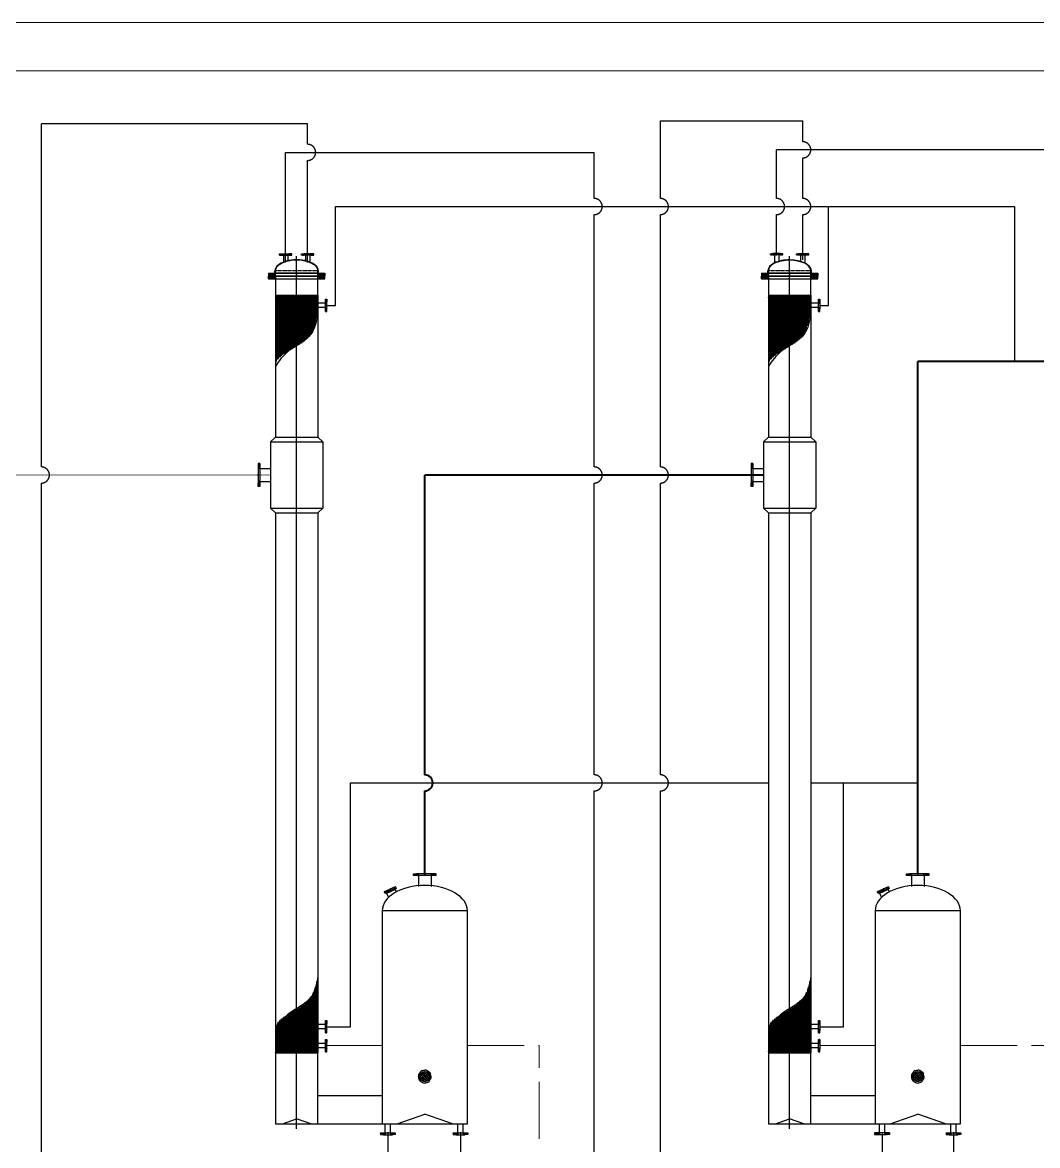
# Model space of a CAD drawing. Header units: millimetres. Extents: x -40360 to 69824, y -20656 to 13897.
# Drawn here: x 16792 to 29653, y -8835 to 5391 of the extents above; entities that cross this region are included whole.
import ezdxf

# ---------------------------------------------------------------- set-up
doc = ezdxf.new("R2010")
doc.units = ezdxf.units.MM
for name, pattern in [('ACAD_ISO02W100', [15, 12, -3]), ('ACAD_ISO10W100', [18, 12, -3, 0, -3]), ('PHANTOM', [63.5, 31.75, -6.35, 6.35, -6.35, 6.35, -6.35])]:
    doc.linetypes.add(name, pattern=pattern)
for name, color, linetype, lineweight in [('冷凝水管线', 140, 'ACAD_ISO02W100', 15), ('物料线路', 40, 'PHANTOM', 25), ('蒸汽线路', 1, 'Continuous', 15), ('轮廓线', 7, 'Continuous', 20)]:
    doc.layers.add(name, color=color, linetype=linetype, lineweight=lineweight)

msp = doc.modelspace()

# ---------------------------------------------------------------- hatches: boundary and pattern name
at = {"linetype": 'Continuous'}
h = msp.add_hatch(dxfattribs=at)
h.set_pattern_fill('_USER', scale=3.6, angle=-135, style=0, pattern_type=0)
h.set_pattern_definition([(315, (-15208.7337, 1594.7705), (-2.5455844, -2.5455844), [])])
h.paths.add_polyline_path([(20048, 2442), (20048, 2459), (20058, 2459), (20058, 2442)])
h.paths.add_polyline_path([(20204, 2442), (20204, 2459), (20195, 2459), (20195, 2442)])
h.paths.add_polyline_path([(20099, 2442), (20099, 2461), (20080, 2461), (20080, 2459), (20075, 2459), (20075, 2442)])
h.paths.add_polyline_path([(20154, 2442), (20154, 2461), (20173, 2461), (20173, 2459), (20178, 2459), (20178, 2442)])
h = msp.add_hatch(dxfattribs=at)
h.set_pattern_fill('_USER', scale=3.6, angle=-135, style=0, pattern_type=0)
h.set_pattern_definition([(225, (55740.3006, 1594.7705), (2.5455844, -2.5455844), [])])
h.paths.add_polyline_path([(20483, 2442), (20483, 2459), (20474, 2459), (20474, 2442)])
h.paths.add_polyline_path([(20327, 2442), (20327, 2459), (20337, 2459), (20337, 2442)])
h.paths.add_polyline_path([(20433, 2442), (20433, 2461), (20452, 2461), (20452, 2459), (20457, 2459), (20457, 2442)])
h.paths.add_polyline_path([(20378, 2442), (20378, 2461), (20358, 2461), (20358, 2459), (20354, 2459), (20354, 2442)])
h = msp.add_hatch(dxfattribs=at)
h.set_pattern_fill('_USER', scale=3.6, angle=-135, style=0, pattern_type=0)
h.set_pattern_definition([(225, (61681.1295, 1597.4864), (2.5455844, -2.5455844), [])])
h.paths.add_polyline_path([(26424, 2445), (26424, 2461), (26414, 2461), (26414, 2445)])
h.paths.add_polyline_path([(26268, 2445), (26268, 2461), (26278, 2461), (26278, 2445)])
h.paths.add_polyline_path([(26374, 2445), (26374, 2464), (26393, 2464), (26393, 2461), (26398, 2461), (26398, 2445)])
h.paths.add_polyline_path([(26318, 2445), (26318, 2464), (26299, 2464), (26299, 2461), (26294, 2461), (26294, 2445)])
h = msp.add_hatch(dxfattribs=at)
h.set_pattern_fill('_USER', scale=3.6, angle=-135, style=0, pattern_type=0)
h.set_pattern_definition([(315, (-8656.8674, 1597.4864), (-2.5455844, -2.5455844), [])])
h.paths.add_polyline_path([(26600, 2445), (26600, 2461), (26610, 2461), (26610, 2445)])
h.paths.add_polyline_path([(26756, 2445), (26756, 2461), (26747, 2461), (26747, 2445)])
h.paths.add_polyline_path([(26651, 2445), (26651, 2464), (26631, 2464), (26631, 2461), (26627, 2461), (26627, 2445)])
h.paths.add_polyline_path([(26706, 2445), (26706, 2464), (26725, 2464), (26725, 2461), (26730, 2461), (26730, 2445)])
h = msp.add_hatch()
h.set_pattern_fill('ANSI31', color=3, scale=1.2, angle=90, style=0)
h.set_pattern_definition([(135, (-530.654, -595.3306), (-2.69407684, -2.69407684), [])])
h.paths.add_polyline_path([(19923, 2214), (19909, 2214), (19909, 2181), (19923, 2181)])
h.paths.add_polyline_path([(19923, 2176), (19909, 2176), (19909, 2142), (19923, 2142)])
h.paths.add_polyline_path([(19996, 2214), (19949, 2214), (19949, 2181), (19955, 2181), (19955, 2178), (19996, 2178)])
h.paths.add_polyline_path([(19996, 2178), (19955, 2178), (19955, 2176), (19949, 2176), (19949, 2142), (19996, 2142)])
h.paths.add_polyline_path([(20583, 2214), (20536, 2214), (20536, 2178), (20577, 2178), (20577, 2181), (20583, 2181)])
h.paths.add_polyline_path([(20583, 2176), (20577, 2176), (20577, 2178), (20536, 2178), (20536, 2142), (20583, 2142)])
h.paths.add_polyline_path([(20623, 2214), (20609, 2214), (20609, 2181), (20623, 2181)])
h.paths.add_polyline_path([(20623, 2176), (20609, 2176), (20609, 2142), (20623, 2142)])
h = msp.add_hatch()
h.set_pattern_fill('ANSI31', color=3, scale=1.2, angle=90, style=0)
h.set_pattern_definition([(135, (5715.6936, -595.3306), (-2.69407684, -2.69407684), [])])
h.paths.add_polyline_path([(26169, 2214), (26155, 2214), (26155, 2181), (26169, 2181)])
h.paths.add_polyline_path([(26169, 2176), (26155, 2176), (26155, 2142), (26169, 2142)])
h.paths.add_polyline_path([(26242, 2214), (26195, 2214), (26195, 2181), (26201, 2181), (26201, 2178), (26242, 2178)])
h.paths.add_polyline_path([(26242, 2178), (26201, 2178), (26201, 2176), (26195, 2176), (26195, 2142), (26242, 2142)])
h.paths.add_polyline_path([(26829, 2214), (26782, 2214), (26782, 2178), (26823, 2178), (26823, 2181), (26829, 2181)])
h.paths.add_polyline_path([(26829, 2176), (26823, 2176), (26823, 2178), (26782, 2178), (26782, 2142), (26829, 2142)])
h.paths.add_polyline_path([(26869, 2214), (26855, 2214), (26855, 2181), (26869, 2181)])
h.paths.add_polyline_path([(26869, 2176), (26855, 2176), (26855, 2142), (26869, 2142)])
h = msp.add_hatch()
h.set_pattern_fill('ANSI31', color=6, scale=1.2, style=0)
h.set_pattern_definition([(45, (-530.654, -595.3306), (-2.69407684, 2.69407684), [])])
h.paths.add_polyline_path([(20258, 1938), (20249, 1938), (20249, 1902), (20258, 1902)])
h.paths.add_polyline_path([(20233, 1938), (20225, 1938), (20225, 1902), (20233, 1902)])
h.paths.add_polyline_path([(20208, 1938), (20200, 1938), (20200, 1902), (20208, 1902)])
h.paths.add_polyline_path([(20183, 1938), (20175, 1938), (20175, 1902), (20183, 1902)])
h.paths.add_polyline_path([(20159, 1938), (20150, 1938), (20150, 1902), (20159, 1902)])
h.paths.add_polyline_path([(20134, 1938), (20126, 1938), (20126, 1902), (20134, 1902)])
h.paths.add_polyline_path([(20109, 1938), (20101, 1938), (20101, 1902), (20109, 1902)])
h.paths.add_polyline_path([(20084, 1938), (20076, 1938), (20076, 1902), (20084, 1902)])
h.paths.add_polyline_path([(20060, 1938), (20051, 1938), (20051, 1902), (20060, 1902)])
h.paths.add_polyline_path([(20035, 1938), (20027, 1938), (20027, 1902), (20035, 1902)])
h.paths.add_polyline_path([(20010, 1938), (19996, 1938), (19996, 1902), (20010, 1902)])
h.paths.add_polyline_path([(20282, 1938), (20274, 1938), (20274, 1902), (20282, 1902)])
h.paths.add_polyline_path([(20307, 1938), (20299, 1938), (20299, 1902), (20307, 1902)])
h.paths.add_polyline_path([(20332, 1938), (20323, 1938), (20323, 1902), (20332, 1902)])
h.paths.add_polyline_path([(20356, 1938), (20348, 1938), (20348, 1902), (20356, 1902)])
h.paths.add_polyline_path([(20381, 1938), (20373, 1938), (20373, 1902), (20381, 1902)])
h.paths.add_polyline_path([(20406, 1938), (20398, 1938), (20398, 1902), (20406, 1902)])
h.paths.add_polyline_path([(20431, 1938), (20422, 1938), (20422, 1902), (20431, 1902)])
h.paths.add_polyline_path([(20455, 1938), (20447, 1938), (20447, 1902), (20455, 1902)])
h.paths.add_polyline_path([(20480, 1938), (20472, 1938), (20472, 1902), (20480, 1902)])
h.paths.add_polyline_path([(20505, 1938), (20497, 1938), (20497, 1902), (20505, 1902)])
h.paths.add_polyline_path([(20536, 1938), (20521, 1938), (20521, 1902), (20536, 1902)])
h = msp.add_hatch(dxfattribs=at)
h.set_pattern_fill('_USER', scale=3.6, angle=-45, style=0, pattern_type=0)
h.set_pattern_definition([(135, (19783.868, -33529.481), (-2.5455844, -2.5455844), [])])
h.paths.add_polyline_path([(20631, 1728), (20648, 1728), (20648, 1737), (20631, 1737)])
h.paths.add_polyline_path([(20631, 1884), (20648, 1884), (20648, 1874), (20631, 1874)])
h.paths.add_polyline_path([(20631, 1778), (20650, 1778), (20650, 1759), (20648, 1759), (20648, 1754), (20631, 1754)])
h.paths.add_polyline_path([(20631, 1833), (20650, 1833), (20650, 1852), (20648, 1852), (20648, 1857), (20631, 1857)])
h = msp.add_hatch()
h.set_pattern_fill('ANSI31', color=6, scale=1.2, style=0)
h.set_pattern_definition([(45, (5715.6936, -595.3306), (-2.69407684, 2.69407684), [])])
h.paths.add_polyline_path([(26504, 1938), (26496, 1938), (26496, 1902), (26504, 1902)])
h.paths.add_polyline_path([(26479, 1938), (26471, 1938), (26471, 1902), (26479, 1902)])
h.paths.add_polyline_path([(26454, 1938), (26446, 1938), (26446, 1902), (26454, 1902)])
h.paths.add_polyline_path([(26430, 1938), (26421, 1938), (26421, 1902), (26430, 1902)])
h.paths.add_polyline_path([(26405, 1938), (26397, 1938), (26397, 1902), (26405, 1902)])
h.paths.add_polyline_path([(26380, 1938), (26372, 1938), (26372, 1902), (26380, 1902)])
h.paths.add_polyline_path([(26355, 1938), (26347, 1938), (26347, 1902), (26355, 1902)])
h.paths.add_polyline_path([(26331, 1938), (26323, 1938), (26323, 1902), (26331, 1902)])
h.paths.add_polyline_path([(26306, 1938), (26298, 1938), (26298, 1902), (26306, 1902)])
h.paths.add_polyline_path([(26281, 1938), (26273, 1938), (26273, 1902), (26281, 1902)])
h.paths.add_polyline_path([(26257, 1938), (26242, 1938), (26242, 1902), (26257, 1902)])
h.paths.add_polyline_path([(26529, 1938), (26520, 1938), (26520, 1902), (26529, 1902)])
h.paths.add_polyline_path([(26553, 1938), (26545, 1938), (26545, 1902), (26553, 1902)])
h.paths.add_polyline_path([(26578, 1938), (26570, 1938), (26570, 1902), (26578, 1902)])
h.paths.add_polyline_path([(26603, 1938), (26595, 1938), (26595, 1902), (26603, 1902)])
h.paths.add_polyline_path([(26628, 1938), (26619, 1938), (26619, 1902), (26628, 1902)])
h.paths.add_polyline_path([(26652, 1938), (26644, 1938), (26644, 1902), (26652, 1902)])
h.paths.add_polyline_path([(26677, 1938), (26669, 1938), (26669, 1902), (26677, 1902)])
h.paths.add_polyline_path([(26702, 1938), (26694, 1938), (26694, 1902), (26702, 1902)])
h.paths.add_polyline_path([(26726, 1938), (26718, 1938), (26718, 1902), (26726, 1902)])
h.paths.add_polyline_path([(26751, 1938), (26743, 1938), (26743, 1902), (26751, 1902)])
h.paths.add_polyline_path([(26782, 1938), (26768, 1938), (26768, 1902), (26782, 1902)])
h = msp.add_hatch(dxfattribs=at)
h.set_pattern_fill('_USER', scale=3.6, angle=-45, style=0, pattern_type=0)
h.set_pattern_definition([(135, (26030.2156, -33529.481), (-2.5455844, -2.5455844), [])])
h.paths.add_polyline_path([(26877, 1728), (26894, 1728), (26894, 1737), (26877, 1737)])
h.paths.add_polyline_path([(26877, 1884), (26894, 1884), (26894, 1874), (26877, 1874)])
h.paths.add_polyline_path([(26877, 1778), (26897, 1778), (26897, 1759), (26894, 1759), (26894, 1754), (26877, 1754)])
h.paths.add_polyline_path([(26877, 1833), (26897, 1833), (26897, 1852), (26894, 1852), (26894, 1857), (26877, 1857)])
h = msp.add_hatch(dxfattribs=at)
h.set_pattern_fill('_USER', scale=3.6, angle=-45, style=0, pattern_type=0)
h.set_pattern_definition([(315, (19647.542, 38279.0013), (2.5455844, 2.5455844), [])])
h.paths.add_polyline_path([(19798, -198), (19779, -198), (19779, -211), (19798, -211)])
h.paths.add_polyline_path([(19798, -486), (19779, -486), (19779, -472), (19798, -472)])
h.paths.add_polyline_path([(19798, -261), (19777, -261), (19777, -237), (19779, -237), (19779, -232), (19798, -232)])
h.paths.add_polyline_path([(19798, -423), (19777, -423), (19777, -446), (19779, -446), (19779, -451), (19798, -451)])
h = msp.add_hatch(dxfattribs=at)
h.set_pattern_fill('_USER', scale=3.6, angle=-45, style=0, pattern_type=0)
h.set_pattern_definition([(315, (25893.8896, 38279.0013), (2.5455844, 2.5455844), [])])
h.paths.add_polyline_path([(26045, -198), (26025, -198), (26025, -211), (26045, -211)])
h.paths.add_polyline_path([(26045, -486), (26025, -486), (26025, -472), (26045, -472)])
h.paths.add_polyline_path([(26045, -261), (26023, -261), (26023, -237), (26025, -237), (26025, -232), (26045, -232)])
h.paths.add_polyline_path([(26045, -423), (26023, -423), (26023, -446), (26025, -446), (26025, -451), (26045, -451)])
h = msp.add_hatch(dxfattribs=at)
h.set_pattern_fill('_USER', scale=3.6, angle=-135, style=0, pattern_type=0)
h.set_pattern_definition([(225, (60509.5867, -5262.795), (2.5455844, -2.5455844), [])])
h.paths.add_polyline_path([(22033, -5414), (22033, -5394), (22020, -5394), (22020, -5414)])
h.paths.add_polyline_path([(21745, -5414), (21745, -5394), (21758, -5394), (21758, -5414)])
h.paths.add_polyline_path([(21970, -5414), (21970, -5392), (21993, -5392), (21993, -5394), (21998, -5394), (21998, -5414)])
h.paths.add_polyline_path([(21808, -5414), (21808, -5392), (21785, -5392), (21785, -5394), (21780, -5394), (21780, -5414)])
h = msp.add_hatch(dxfattribs=at)
h.set_pattern_fill('_USER', scale=3.6, angle=-135, style=0, pattern_type=0)
h.set_pattern_definition([(225, (66755.9343, -5262.795), (2.5455844, -2.5455844), [])])
h.paths.add_polyline_path([(28279, -5414), (28279, -5394), (28266, -5394), (28266, -5414)])
h.paths.add_polyline_path([(27991, -5414), (27991, -5394), (28005, -5394), (28005, -5414)])
h.paths.add_polyline_path([(28216, -5414), (28216, -5392), (28240, -5392), (28240, -5394), (28245, -5394), (28245, -5414)])
h.paths.add_polyline_path([(28054, -5414), (28054, -5392), (28031, -5392), (28031, -5394), (28026, -5394), (28026, -5414)])
h = msp.add_hatch(dxfattribs=at)
h.set_pattern_fill('_USER', scale=3.6, angle=-45, style=0, pattern_type=0)
h.set_pattern_definition([(135, (19783.868, -42664.8905), (-2.5455844, -2.5455844), [])])
h.paths.add_polyline_path([(20631, -7408), (20648, -7408), (20648, -7398), (20631, -7398)])
h.paths.add_polyline_path([(20631, -7252), (20648, -7252), (20648, -7261), (20631, -7261)])
h.paths.add_polyline_path([(20631, -7357), (20650, -7357), (20650, -7377), (20648, -7377), (20648, -7381), (20631, -7381)])
h.paths.add_polyline_path([(20631, -7302), (20650, -7302), (20650, -7283), (20648, -7283), (20648, -7278), (20631, -7278)])
h = msp.add_hatch(dxfattribs=at)
h.set_pattern_fill('_USER', scale=3.6, angle=-45, style=0, pattern_type=0)
h.set_pattern_definition([(135, (26030.2156, -42664.8905), (-2.5455844, -2.5455844), [])])
h.paths.add_polyline_path([(26877, -7408), (26894, -7408), (26894, -7398), (26877, -7398)])
h.paths.add_polyline_path([(26877, -7252), (26894, -7252), (26894, -7261), (26877, -7261)])
h.paths.add_polyline_path([(26877, -7357), (26897, -7357), (26897, -7377), (26894, -7377), (26894, -7381), (26877, -7381)])
h.paths.add_polyline_path([(26877, -7302), (26897, -7302), (26897, -7283), (26894, -7283), (26894, -7278), (26877, -7278)])
h = msp.add_hatch(dxfattribs=at)
h.set_pattern_fill('_USER', scale=3.6, angle=-45, style=0, pattern_type=0)
h.set_pattern_definition([(135, (19783.868, -42904.561), (-2.5455844, -2.5455844), [])])
h.paths.add_polyline_path([(20631, -7647), (20648, -7647), (20648, -7638), (20631, -7638)])
h.paths.add_polyline_path([(20631, -7491), (20648, -7491), (20648, -7501), (20631, -7501)])
h.paths.add_polyline_path([(20631, -7597), (20650, -7597), (20650, -7616), (20648, -7616), (20648, -7621), (20631, -7621)])
h.paths.add_polyline_path([(20631, -7542), (20650, -7542), (20650, -7523), (20648, -7523), (20648, -7518), (20631, -7518)])
h = msp.add_hatch(dxfattribs=at)
h.set_pattern_fill('_USER', scale=3.6, angle=-45, style=0, pattern_type=0)
h.set_pattern_definition([(135, (26030.2156, -42904.561), (-2.5455844, -2.5455844), [])])
h.paths.add_polyline_path([(26877, -7647), (26894, -7647), (26894, -7638), (26877, -7638)])
h.paths.add_polyline_path([(26877, -7491), (26894, -7491), (26894, -7501), (26877, -7501)])
h.paths.add_polyline_path([(26877, -7597), (26897, -7597), (26897, -7616), (26894, -7616), (26894, -7621), (26877, -7621)])
h.paths.add_polyline_path([(26877, -7542), (26897, -7542), (26897, -7523), (26894, -7523), (26894, -7518), (26877, -7518)])
h = msp.add_hatch()
h.set_pattern_fill('ANSI31', color=6, scale=1.2, style=0)
h.set_pattern_definition([(315, (-530.654, -5127.887), (-2.69407684, -2.69407684), [])])
h.paths.add_polyline_path([(20258, -7662), (20249, -7662), (20249, -7626), (20258, -7626)])
h.paths.add_polyline_path([(20233, -7662), (20225, -7662), (20225, -7626), (20233, -7626)])
h.paths.add_polyline_path([(20208, -7662), (20200, -7662), (20200, -7626), (20208, -7626)])
h.paths.add_polyline_path([(20183, -7662), (20175, -7662), (20175, -7626), (20183, -7626)])
h.paths.add_polyline_path([(20159, -7662), (20150, -7662), (20150, -7626), (20159, -7626)])
h.paths.add_polyline_path([(20134, -7662), (20126, -7662), (20126, -7626), (20134, -7626)])
h.paths.add_polyline_path([(20109, -7662), (20101, -7662), (20101, -7626), (20109, -7626)])
h.paths.add_polyline_path([(20084, -7662), (20076, -7662), (20076, -7626), (20084, -7626)])
h.paths.add_polyline_path([(20060, -7662), (20051, -7662), (20051, -7626), (20060, -7626)])
h.paths.add_polyline_path([(20035, -7662), (20027, -7662), (20027, -7626), (20035, -7626)])
h.paths.add_polyline_path([(20010, -7662), (19996, -7662), (19996, -7626), (20010, -7626)])
h.paths.add_polyline_path([(20282, -7662), (20274, -7662), (20274, -7626), (20282, -7626)])
h.paths.add_polyline_path([(20307, -7662), (20299, -7662), (20299, -7626), (20307, -7626)])
h.paths.add_polyline_path([(20332, -7662), (20323, -7662), (20323, -7626), (20332, -7626)])
h.paths.add_polyline_path([(20356, -7662), (20348, -7662), (20348, -7626), (20356, -7626)])
h.paths.add_polyline_path([(20381, -7662), (20373, -7662), (20373, -7626), (20381, -7626)])
h.paths.add_polyline_path([(20406, -7662), (20398, -7662), (20398, -7626), (20406, -7626)])
h.paths.add_polyline_path([(20431, -7662), (20422, -7662), (20422, -7626), (20431, -7626)])
h.paths.add_polyline_path([(20455, -7662), (20447, -7662), (20447, -7626), (20455, -7626)])
h.paths.add_polyline_path([(20480, -7662), (20472, -7662), (20472, -7626), (20480, -7626)])
h.paths.add_polyline_path([(20505, -7662), (20497, -7662), (20497, -7626), (20505, -7626)])
h.paths.add_polyline_path([(20536, -7662), (20521, -7662), (20521, -7626), (20536, -7626)])
h = msp.add_hatch()
h.set_pattern_fill('ANSI31', color=6, scale=1.2, style=0)
h.set_pattern_definition([(315, (5715.6936, -5127.887), (-2.69407684, -2.69407684), [])])
h.paths.add_polyline_path([(26504, -7662), (26496, -7662), (26496, -7626), (26504, -7626)])
h.paths.add_polyline_path([(26479, -7662), (26471, -7662), (26471, -7626), (26479, -7626)])
h.paths.add_polyline_path([(26454, -7662), (26446, -7662), (26446, -7626), (26454, -7626)])
h.paths.add_polyline_path([(26430, -7662), (26421, -7662), (26421, -7626), (26430, -7626)])
h.paths.add_polyline_path([(26405, -7662), (26397, -7662), (26397, -7626), (26405, -7626)])
h.paths.add_polyline_path([(26380, -7662), (26372, -7662), (26372, -7626), (26380, -7626)])
h.paths.add_polyline_path([(26355, -7662), (26347, -7662), (26347, -7626), (26355, -7626)])
h.paths.add_polyline_path([(26331, -7662), (26323, -7662), (26323, -7626), (26331, -7626)])
h.paths.add_polyline_path([(26306, -7662), (26298, -7662), (26298, -7626), (26306, -7626)])
h.paths.add_polyline_path([(26281, -7662), (26273, -7662), (26273, -7626), (26281, -7626)])
h.paths.add_polyline_path([(26257, -7662), (26242, -7662), (26242, -7626), (26257, -7626)])
h.paths.add_polyline_path([(26529, -7662), (26520, -7662), (26520, -7626), (26529, -7626)])
h.paths.add_polyline_path([(26553, -7662), (26545, -7662), (26545, -7626), (26553, -7626)])
h.paths.add_polyline_path([(26578, -7662), (26570, -7662), (26570, -7626), (26578, -7626)])
h.paths.add_polyline_path([(26603, -7662), (26595, -7662), (26595, -7626), (26603, -7626)])
h.paths.add_polyline_path([(26628, -7662), (26619, -7662), (26619, -7626), (26628, -7626)])
h.paths.add_polyline_path([(26652, -7662), (26644, -7662), (26644, -7626), (26652, -7626)])
h.paths.add_polyline_path([(26677, -7662), (26669, -7662), (26669, -7626), (26677, -7626)])
h.paths.add_polyline_path([(26702, -7662), (26694, -7662), (26694, -7626), (26702, -7626)])
h.paths.add_polyline_path([(26726, -7662), (26718, -7662), (26718, -7626), (26726, -7626)])
h.paths.add_polyline_path([(26751, -7662), (26743, -7662), (26743, -7626), (26751, -7626)])
h.paths.add_polyline_path([(26782, -7662), (26768, -7662), (26768, -7626), (26782, -7626)])
h = msp.add_hatch()
h.set_pattern_fill('ANSI33', color=5, scale=3.6, style=0)
h.set_pattern_definition([(45, (17971.856, -2277.108), (-16.16446, 16.16446), []), (45, (17988.02, -2277.108), (-16.16446, 16.16446), [11.43, -5.715])])
h.paths.add_polyline_path([(21824, -7962, 1), (21954, -7962, 1)])
h = msp.add_hatch()
h.set_pattern_fill('ANSI33', color=5, scale=3.6, style=0)
h.set_pattern_definition([(45, (24218.204, -2277.108), (-16.16446, 16.16446), []), (45, (24234.369, -2277.108), (-16.16446, 16.16446), [11.43, -5.715])])
h.paths.add_polyline_path([(28071, -7962, 1), (28200, -7962, 1)])
h = msp.add_hatch(dxfattribs=at)
h.set_pattern_fill('_USER', scale=4.32, angle=-135, style=0, pattern_type=0)
h.set_pattern_definition([(45, (-20981.0467, -7659.31), (-3.0547013, 3.0547013), [])])
h.paths.add_polyline_path([(21327, -8676), (21327, -8696), (21339, -8696), (21339, -8676)])
h.paths.add_polyline_path([(21515, -8676), (21515, -8696), (21503, -8696), (21503, -8676)])
h.paths.add_polyline_path([(21388, -8676), (21388, -8699), (21365, -8699), (21365, -8696), (21359, -8696), (21359, -8676)])
h.paths.add_polyline_path([(21454, -8676), (21454, -8699), (21477, -8699), (21477, -8696), (21483, -8696), (21483, -8676)])
h = msp.add_hatch(dxfattribs=at)
h.set_pattern_fill('_USER', scale=4.32, angle=-135, style=0, pattern_type=0)
h.set_pattern_definition([(45, (-20060.713, -7659.31), (-3.0547013, 3.0547013), [])])
h.paths.add_polyline_path([(22248, -8676), (22248, -8696), (22259, -8696), (22259, -8676)])
h.paths.add_polyline_path([(22435, -8676), (22435, -8696), (22423, -8696), (22423, -8676)])
h.paths.add_polyline_path([(22308, -8676), (22308, -8699), (22285, -8699), (22285, -8696), (22279, -8696), (22279, -8676)])
h.paths.add_polyline_path([(22374, -8676), (22374, -8699), (22398, -8699), (22398, -8696), (22403, -8696), (22403, -8676)])
h = msp.add_hatch(dxfattribs=at)
h.set_pattern_fill('_USER', scale=4.32, angle=-135, style=0, pattern_type=0)
h.set_pattern_definition([(135, (70084.7455, -7659.31), (3.0547013, 3.0547013), [])])
h.paths.add_polyline_path([(27776, -8676), (27776, -8696), (27765, -8696), (27765, -8676)])
h.paths.add_polyline_path([(27589, -8676), (27589, -8696), (27601, -8696), (27601, -8676)])
h.paths.add_polyline_path([(27716, -8676), (27716, -8699), (27739, -8699), (27739, -8696), (27745, -8696), (27745, -8676)])
h.paths.add_polyline_path([(27650, -8676), (27650, -8699), (27627, -8699), (27627, -8696), (27621, -8696), (27621, -8676)])
h = msp.add_hatch(dxfattribs=at)
h.set_pattern_fill('_USER', scale=4.32, angle=-135, style=0, pattern_type=0)
h.set_pattern_definition([(45, (-13814.097, -7659.31), (-3.0547013, 3.0547013), [])])
h.paths.add_polyline_path([(28494, -8676), (28494, -8696), (28506, -8696), (28506, -8676)])
h.paths.add_polyline_path([(28682, -8676), (28682, -8696), (28670, -8696), (28670, -8676)])
h.paths.add_polyline_path([(28555, -8676), (28555, -8699), (28532, -8699), (28532, -8696), (28526, -8696), (28526, -8676)])
h.paths.add_polyline_path([(28621, -8676), (28621, -8699), (28644, -8699), (28644, -8696), (28650, -8696), (28650, -8676)])

# ---------------------------------------------------------------- linework, layer by layer
at = {"color": 6, "lineweight": 30}
for p, q in [((20757, 1806), (20757, 3059)), ((20757, 3059), (29362, 3059)), ((27003, 1806), (27003, 3059)), ((29362, 3059), (29362, 1097)), ((20650, 1806), (20757, 1806)), ((26897, 1806), (27003, 1806)), ((20948, -7330), (20948, -4242)), ((20948, -4242), (26242, -4242)), ((26782, -4242), (28135, -4242)), ((27194, -7330), (27194, -4242)), ((20650, -7330), (20948, -7330)), ((26897, -7330), (27194, -7330))]:
    msp.add_line(p, q, dxfattribs=at)
for p, q in [((20048, 2442), (20048, 2459)), ((20048, 2459), (20080, 2459)), ((20048, 2442), (20204, 2442)), ((20058, 2442), (20058, 2459)), ((20075, 2442), (20075, 2459)), ((20080, 2459), (20080, 2461)), ((20080, 2461), (20173, 2461)), ((20099, 2442), (20099, 2461)), ((20099, 2442), (20099, 2350)), ((20154, 2442), (20154, 2461)), ((20154, 2442), (20154, 2367)), ((20173, 2461), (20173, 2459)), ((20204, 2459), (20173, 2459)), ((20178, 2442), (20178, 2459)), ((20195, 2442), (20195, 2459)), ((20204, 2442), (20204, 2459)), ((20327, 2442), (20327, 2459)), ((20327, 2459), (20358, 2459)), ((20483, 2442), (20327, 2442)), ((20337, 2442), (20337, 2459)), ((20354, 2442), (20354, 2459)), ((20452, 2461), (20358, 2461)), ((20358, 2461), (20358, 2459)), ((20378, 2442), (20378, 2461)), ((20378, 2442), (20378, 2367)), ((20433, 2442), (20433, 2461)), ((20433, 2442), (20433, 2350)), ((20452, 2459), (20452, 2461)), ((20483, 2459), (20452, 2459)), ((20457, 2442), (20457, 2459)), ((20474, 2442), (20474, 2459)), ((20483, 2442), (20483, 2459)), ((26268, 2445), (26268, 2461)), ((26268, 2461), (26299, 2461)), ((26424, 2445), (26268, 2445)), ((26278, 2445), (26278, 2461)), ((26294, 2445), (26294, 2461)), ((26393, 2464), (26299, 2464)), ((26299, 2464), (26299, 2461)), ((26318, 2445), (26318, 2464)), ((26318, 2445), (26318, 2338)), ((26374, 2445), (26374, 2464)), ((26374, 2445), (26374, 2360)), ((26393, 2461), (26393, 2464)), ((26424, 2461), (26393, 2461)), ((26398, 2445), (26398, 2461)), ((26414, 2445), (26414, 2461)), ((26424, 2445), (26424, 2461)), ((26600, 2445), (26600, 2461)), ((26600, 2461), (26631, 2461)), ((26600, 2445), (26756, 2445)), ((26610, 2445), (26610, 2461)), ((26627, 2445), (26627, 2461)), ((26631, 2461), (26631, 2464)), ((26631, 2464), (26725, 2464)), ((26651, 2445), (26651, 2464)), ((26651, 2445), (26651, 2360)), ((26706, 2445), (26706, 2464)), ((26706, 2445), (26706, 2338)), ((26725, 2464), (26725, 2461)), ((26756, 2461), (26725, 2461)), ((26730, 2445), (26730, 2461)), ((26747, 2445), (26747, 2461)), ((26756, 2445), (26756, 2461)), ((19909, 2214), (19909, 2181)), ((19909, 2214), (20623, 2214)), ((19909, 2181), (19955, 2181)), ((19909, 2142), (19909, 2176)), ((19909, 2176), (19955, 2176)), ((19909, 2142), (20623, 2142)), ((19923, 2214), (19923, 2181)), ((19923, 2142), (19923, 2176)), ((19949, 2214), (19949, 2181)), ((19949, 2142), (19949, 2176)), ((19955, 2181), (19955, 2178)), ((19955, 2178), (20577, 2178)), ((19955, 2176), (19955, 2178)), ((19955, 2178), (20577, 2178)), ((19991, 2214), (19991, 2244)), ((20541, 2214), (19991, 2214)), ((19996, 2214), (19996, 2244)), ((19996, 2178), (19996, 2214)), ((20536, 2178), (19996, 2178)), ((19996, 2178), (19996, 1938)), ((20536, 2214), (20536, 2244)), ((20536, 2178), (20536, 2214)), ((20536, 1938), (20536, 2178)), ((20541, 2214), (20541, 2244)), ((20577, 2178), (20577, 2181)), ((20623, 2181), (20577, 2181)), ((20577, 2178), (20577, 2176)), ((20623, 2176), (20577, 2176)), ((20583, 2214), (20583, 2181)), ((20583, 2142), (20583, 2176)), ((20609, 2214), (20609, 2181)), ((20609, 2142), (20609, 2176)), ((20623, 2214), (20623, 2181)), ((20623, 2142), (20623, 2176)), ((26155, 2214), (26155, 2181)), ((26155, 2214), (26869, 2214)), ((26155, 2181), (26201, 2181)), ((26155, 2142), (26155, 2176)), ((26155, 2176), (26201, 2176)), ((26155, 2142), (26869, 2142)), ((26169, 2214), (26169, 2181)), ((26169, 2142), (26169, 2176)), ((26195, 2214), (26195, 2181)), ((26195, 2142), (26195, 2176)), ((26201, 2181), (26201, 2178)), ((26201, 2178), (26823, 2178)), ((26201, 2176), (26201, 2178)), ((26201, 2178), (26823, 2178)), ((26237, 2214), (26237, 2244)), ((26787, 2214), (26237, 2214)), ((26242, 2214), (26242, 2244)), ((26242, 2178), (26242, 2214)), ((26782, 2178), (26242, 2178)), ((26242, 2178), (26242, 1938)), ((26782, 2214), (26782, 2244)), ((26782, 2178), (26782, 2214)), ((26782, 1938), (26782, 2178)), ((26787, 2214), (26787, 2244)), ((26823, 2178), (26823, 2181)), ((26869, 2181), (26823, 2181)), ((26823, 2178), (26823, 2176)), ((26869, 2176), (26823, 2176)), ((26829, 2214), (26829, 2181)), ((26829, 2142), (26829, 2176)), ((26855, 2214), (26855, 2181)), ((26855, 2142), (26855, 2176)), ((26869, 2214), (26869, 2181)), ((26869, 2142), (26869, 2176)), ((19996, 1938), (20536, 1938)), ((19996, 1938), (19996, 138)), ((19996, 1902), (20536, 1902)), ((20536, 1938), (20536, 138)), ((20631, 1884), (20648, 1884)), ((20631, 1728), (20631, 1884)), ((20631, 1874), (20648, 1874)), ((20631, 1857), (20648, 1857)), ((20648, 1884), (20648, 1852)), ((20650, 1852), (20648, 1852)), ((20650, 1759), (20650, 1852)), ((26242, 1938), (26782, 1938)), ((26242, 1938), (26242, 138)), ((26242, 1902), (26782, 1902)), ((26782, 1938), (26782, 138)), ((26877, 1884), (26894, 1884)), ((26877, 1728), (26877, 1884)), ((26877, 1874), (26894, 1874)), ((26877, 1857), (26894, 1857)), ((26894, 1884), (26894, 1852)), ((26897, 1852), (26894, 1852)), ((26897, 1759), (26897, 1852)), ((20631, 1833), (20536, 1833)), ((20631, 1778), (20536, 1778)), ((20631, 1833), (20650, 1833)), ((20631, 1778), (20650, 1778)), ((20631, 1754), (20648, 1754)), ((20631, 1737), (20648, 1737)), ((20631, 1728), (20648, 1728)), ((20648, 1728), (20648, 1759)), ((20648, 1759), (20650, 1759)), ((26877, 1833), (26782, 1833)), ((26877, 1778), (26782, 1778)), ((26877, 1833), (26897, 1833)), ((26877, 1778), (26897, 1778)), ((26877, 1754), (26894, 1754)), ((26877, 1737), (26894, 1737)), ((26877, 1728), (26894, 1728)), ((26894, 1728), (26894, 1759)), ((26894, 1759), (26897, 1759)), ((19996, 138), (19936, 78)), ((19936, 78), (19936, -762)), ((19936, 78), (20596, 78)), ((19996, 138), (20536, 138)), ((20536, 138), (20596, 78)), ((20596, 78), (20596, -762)), ((26242, 138), (26182, 78)), ((26182, 78), (26182, -762)), ((26182, 78), (26842, 78)), ((26242, 138), (26782, 138)), ((26782, 138), (26842, 78)), ((26842, 78), (26842, -762)), ((19779, -237), (19777, -237)), ((19777, -237), (19777, -446)), ((19798, -261), (19777, -261)), ((19798, -198), (19779, -198)), ((19779, -198), (19779, -237)), ((19798, -211), (19779, -211)), ((19798, -232), (19779, -232)), ((19798, -198), (19798, -486)), ((19798, -261), (19937, -261)), ((26025, -237), (26023, -237)), ((26023, -237), (26023, -446)), ((26045, -261), (26023, -261)), ((26045, -198), (26025, -198)), ((26025, -198), (26025, -237)), ((26045, -211), (26025, -211)), ((26045, -232), (26025, -232)), ((26045, -198), (26045, -486)), ((26045, -261), (26184, -261)), ((19798, -423), (19777, -423)), ((19798, -423), (19937, -423)), ((26045, -423), (26023, -423)), ((26045, -423), (26184, -423)), ((19777, -446), (19779, -446)), ((19779, -486), (19779, -446)), ((19798, -451), (19779, -451)), ((19798, -472), (19779, -472)), ((19798, -486), (19779, -486)), ((26023, -446), (26025, -446)), ((26025, -486), (26025, -446)), ((26045, -451), (26025, -451)), ((26045, -472), (26025, -472)), ((26045, -486), (26025, -486)), ((19996, -822), (19936, -762)), ((19936, -762), (20596, -762)), ((19996, -822), (19996, -7662)), ((19996, -822), (20536, -822)), ((20536, -822), (20596, -762)), ((20536, -822), (20536, -7662)), ((26242, -822), (26182, -762)), ((26182, -762), (26842, -762)), ((26242, -822), (26242, -7662)), ((26242, -822), (26782, -822)), ((26782, -822), (26842, -762)), ((26782, -822), (26782, -7662)), ((21745, -5414), (21745, -5394)), ((21745, -5394), (21785, -5394)), ((21758, -5414), (21758, -5394)), ((21780, -5414), (21780, -5394)), ((21993, -5392), (21785, -5392)), ((21785, -5392), (21785, -5394)), ((21808, -5414), (21808, -5392)), ((21970, -5414), (21970, -5392)), ((21993, -5394), (21993, -5392)), ((22033, -5394), (21993, -5394)), ((21998, -5414), (21998, -5394)), ((22020, -5414), (22020, -5394)), ((22033, -5414), (22033, -5394)), ((27991, -5414), (27991, -5394)), ((27991, -5394), (28031, -5394)), ((28005, -5414), (28005, -5394)), ((28026, -5414), (28026, -5394)), ((28240, -5392), (28031, -5392)), ((28031, -5392), (28031, -5394)), ((28054, -5414), (28054, -5392)), ((28216, -5414), (28216, -5392)), ((28240, -5394), (28240, -5392)), ((28279, -5394), (28240, -5394)), ((28245, -5414), (28245, -5394)), ((28266, -5414), (28266, -5394)), ((28279, -5414), (28279, -5394)), ((22033, -5414), (21745, -5414)), ((21808, -5414), (21808, -5553)), ((21970, -5414), (21970, -5553)), ((28279, -5414), (27991, -5414)), ((28054, -5414), (28054, -5553)), ((28216, -5414), (28216, -5553)), ((21378, -5620), (21445, -5591)), ((21378, -5620), (21445, -5591)), ((21378, -5620), (21379, -5616)), ((21378, -5620), (21379, -5616)), ((21384, -5635), (21378, -5620)), ((21384, -5635), (21378, -5620)), ((21379, -5616), (21516, -5558)), ((21379, -5616), (21448, -5587)), ((21384, -5635), (21452, -5607)), ((21452, -5607), (21384, -5635)), ((21384, -5635), (21388, -5637)), ((21388, -5637), (21384, -5635)), ((21525, -5579), (21388, -5637)), ((21388, -5637), (21456, -5608)), ((21399, -5638), (21397, -5633)), ((21397, -5633), (21399, -5638)), ((21399, -5638), (21400, -5637)), ((21399, -5638), (21399, -5638)), ((21515, -5593), (21405, -5639)), ((21405, -5639), (21460, -5616)), ((21405, -5639), (21428, -5694)), ((21405, -5639), (21428, -5694)), ((21453, -5609), (21444, -5588)), ((21444, -5588), (21453, -5609)), ((21516, -5558), (21448, -5587)), ((21460, -5606), (21451, -5586)), ((21451, -5586), (21460, -5606)), ((21452, -5588), (21520, -5559)), ((21452, -5588), (21520, -5559)), ((21525, -5579), (21456, -5608)), ((21459, -5604), (21526, -5575)), ((21526, -5575), (21459, -5604)), ((21515, -5593), (21460, -5616)), ((21515, -5593), (21528, -5623)), ((21515, -5593), (21528, -5623)), ((21520, -5559), (21516, -5558)), ((21516, -5558), (21520, -5560)), ((21518, -5587), (21516, -5582)), ((21516, -5582), (21518, -5587)), ((21518, -5587), (21517, -5588)), ((21526, -5575), (21520, -5559)), ((21520, -5560), (21526, -5575)), ((21526, -5575), (21525, -5579)), ((21526, -5575), (21525, -5579)), ((27624, -5620), (27692, -5591)), ((27624, -5620), (27692, -5591)), ((27624, -5620), (27625, -5616)), ((27624, -5620), (27626, -5616)), ((27631, -5635), (27624, -5620)), ((27631, -5635), (27624, -5620)), ((27625, -5616), (27694, -5587)), ((27626, -5616), (27763, -5558)), ((27631, -5635), (27698, -5607)), ((27698, -5607), (27631, -5635)), ((27631, -5635), (27634, -5637)), ((27634, -5637), (27631, -5635)), ((27771, -5579), (27634, -5637)), ((27634, -5637), (27703, -5608)), ((27645, -5638), (27643, -5633)), ((27643, -5633), (27645, -5638)), ((27645, -5638), (27646, -5637)), ((27645, -5638), (27645, -5638)), ((27761, -5593), (27651, -5639)), ((27651, -5639), (27706, -5616)), ((27651, -5639), (27674, -5694)), ((27651, -5639), (27674, -5694)), ((27699, -5609), (27691, -5588)), ((27691, -5588), (27699, -5609)), ((27763, -5558), (27694, -5587)), ((27706, -5606), (27697, -5586)), ((27697, -5586), (27706, -5606)), ((27698, -5588), (27766, -5559)), ((27698, -5588), (27766, -5559)), ((27771, -5579), (27703, -5608)), ((27705, -5604), (27773, -5575)), ((27773, -5575), (27705, -5604)), ((27761, -5593), (27706, -5616)), ((27761, -5593), (27774, -5623)), ((27761, -5593), (27774, -5623)), ((27764, -5587), (27762, -5582)), ((27762, -5582), (27764, -5587)), ((27766, -5559), (27763, -5558)), ((27763, -5558), (27766, -5560)), ((27764, -5587), (27763, -5588)), ((27773, -5575), (27766, -5559)), ((27766, -5560), (27773, -5575)), ((27773, -5575), (27771, -5579)), ((27773, -5575), (27771, -5579)), ((20631, -7252), (20648, -7252)), ((20631, -7408), (20631, -7252)), ((20648, -7252), (20648, -7283)), ((26877, -7252), (26894, -7252)), ((26877, -7408), (26877, -7252)), ((26894, -7252), (26894, -7283)), ((20631, -7302), (20536, -7302)), ((20631, -7357), (20536, -7357)), ((20631, -7261), (20648, -7261)), ((20631, -7278), (20648, -7278)), ((20631, -7302), (20650, -7302)), ((20631, -7357), (20650, -7357)), ((20631, -7381), (20648, -7381)), ((20650, -7283), (20648, -7283)), ((20648, -7408), (20648, -7377)), ((20648, -7377), (20650, -7377)), ((20650, -7377), (20650, -7283)), ((26877, -7302), (26782, -7302)), ((26877, -7357), (26782, -7357)), ((26877, -7261), (26894, -7261)), ((26877, -7278), (26894, -7278)), ((26877, -7302), (26897, -7302)), ((26877, -7357), (26897, -7357)), ((26877, -7381), (26894, -7381)), ((26897, -7283), (26894, -7283)), ((26894, -7408), (26894, -7377)), ((26894, -7377), (26897, -7377)), ((26897, -7377), (26897, -7283)), ((20631, -7398), (20648, -7398)), ((20631, -7408), (20648, -7408)), ((20631, -7491), (20648, -7491)), ((20631, -7647), (20631, -7491)), ((20631, -7501), (20648, -7501)), ((20631, -7518), (20648, -7518)), ((20648, -7491), (20648, -7523)), ((20650, -7523), (20648, -7523)), ((20650, -7616), (20650, -7523)), ((26877, -7398), (26894, -7398)), ((26877, -7408), (26894, -7408)), ((26877, -7491), (26894, -7491)), ((26877, -7647), (26877, -7491)), ((26877, -7501), (26894, -7501)), ((26877, -7518), (26894, -7518)), ((26894, -7491), (26894, -7523)), ((26897, -7523), (26894, -7523)), ((26897, -7616), (26897, -7523)), ((19996, -7626), (20536, -7626)), ((19996, -7662), (20536, -7662)), ((19996, -7662), (19996, -8562)), ((20631, -7542), (20536, -7542)), ((20631, -7597), (20536, -7597)), ((20536, -8562), (20536, -7662)), ((20631, -7542), (20650, -7542)), ((20631, -7597), (20650, -7597)), ((20631, -7621), (20648, -7621)), ((20631, -7638), (20648, -7638)), ((20631, -7647), (20648, -7647)), ((20648, -7647), (20648, -7616)), ((20648, -7616), (20650, -7616)), ((26242, -7626), (26782, -7626)), ((26242, -7662), (26782, -7662)), ((26242, -7662), (26242, -8562)), ((26877, -7542), (26782, -7542)), ((26877, -7597), (26782, -7597)), ((26782, -8562), (26782, -7662)), ((26877, -7542), (26897, -7542)), ((26877, -7597), (26897, -7597)), ((26877, -7621), (26894, -7621)), ((26877, -7638), (26894, -7638)), ((26877, -7647), (26894, -7647)), ((26894, -7647), (26894, -7616)), ((26894, -7616), (26897, -7616)), ((21810, -7962), (21807, -7962)), ((21816, -7931), (21813, -7930)), ((21833, -7906), (21831, -7904)), ((21859, -7889), (21858, -7886)), ((21889, -7883), (21889, -7880)), ((21919, -7889), (21920, -7886)), ((21945, -7906), (21947, -7904)), ((21962, -7931), (21965, -7930)), ((21968, -7962), (21971, -7962)), ((28056, -7962), (28053, -7962)), ((28062, -7931), (28060, -7930)), ((28079, -7906), (28077, -7904)), ((28105, -7889), (28104, -7886)), ((28135, -7883), (28135, -7880)), ((28166, -7889), (28167, -7886)), ((28191, -7906), (28193, -7904)), ((28208, -7931), (28211, -7930)), ((28214, -7962), (28217, -7962)), ((21816, -7992), (21813, -7993)), ((21833, -8018), (21831, -8020)), ((21859, -8035), (21858, -8037)), ((21889, -8041), (21889, -8044)), ((21919, -8035), (21920, -8037)), ((21945, -8018), (21947, -8020)), ((21962, -7992), (21965, -7993)), ((28062, -7992), (28060, -7993)), ((28079, -8018), (28077, -8020)), ((28105, -8035), (28104, -8037)), ((28135, -8041), (28135, -8044)), ((28166, -8035), (28167, -8037)), ((28191, -8018), (28193, -8020)), ((28208, -7992), (28211, -7993)), ((20536, -8202), (21349, -8202)), ((26782, -8202), (27595, -8202)), ((20088, -8562), (20266, -8498)), ((20444, -8562), (20266, -8498)), ((21538, -8562), (21889, -8437)), ((22240, -8562), (21889, -8437)), ((26334, -8562), (26512, -8498)), ((26690, -8562), (26512, -8498)), ((27784, -8562), (28135, -8437)), ((28486, -8562), (28135, -8437)), ((19996, -8562), (20536, -8562)), ((20536, -8562), (21349, -8562)), ((21327, -8676), (21327, -8696)), ((21327, -8676), (21515, -8676)), ((21339, -8676), (21339, -8696)), ((21359, -8676), (21359, -8696)), ((21388, -8676), (21388, -8562)), ((21388, -8676), (21388, -8699)), ((21454, -8676), (21454, -8562)), ((21454, -8676), (21454, -8699)), ((21483, -8676), (21483, -8696)), ((21503, -8676), (21503, -8696)), ((21515, -8676), (21515, -8696)), ((22248, -8676), (22248, -8696)), ((22248, -8676), (22435, -8676)), ((22259, -8676), (22259, -8696)), ((22279, -8676), (22279, -8696)), ((22308, -8676), (22308, -8562)), ((22308, -8676), (22308, -8699)), ((22374, -8676), (22374, -8562)), ((22374, -8676), (22374, -8699)), ((22403, -8676), (22403, -8696)), ((22423, -8676), (22423, -8696)), ((22435, -8676), (22435, -8696)), ((26242, -8562), (26782, -8562)), ((26782, -8562), (27595, -8562)), ((27589, -8676), (27589, -8696)), ((27776, -8676), (27589, -8676)), ((27601, -8676), (27601, -8696)), ((27621, -8676), (27621, -8696)), ((27650, -8676), (27650, -8562)), ((27650, -8676), (27650, -8699)), ((27716, -8676), (27716, -8562)), ((27716, -8676), (27716, -8699)), ((27745, -8676), (27745, -8696)), ((27765, -8676), (27765, -8696)), ((27776, -8676), (27776, -8696)), ((28494, -8676), (28494, -8696)), ((28494, -8676), (28682, -8676)), ((28506, -8676), (28506, -8696)), ((28526, -8676), (28526, -8696)), ((28555, -8676), (28555, -8562)), ((28555, -8676), (28555, -8699)), ((28621, -8676), (28621, -8562)), ((28621, -8676), (28621, -8699)), ((28650, -8676), (28650, -8696)), ((28670, -8676), (28670, -8696)), ((28682, -8676), (28682, -8696)), ((21327, -8696), (21365, -8696)), ((21365, -8696), (21365, -8699)), ((21365, -8699), (21477, -8699)), ((21477, -8699), (21477, -8696)), ((21515, -8696), (21477, -8696)), ((22248, -8696), (22285, -8696)), ((22285, -8696), (22285, -8699)), ((22285, -8699), (22398, -8699)), ((22398, -8699), (22398, -8696)), ((22435, -8696), (22398, -8696)), ((27589, -8696), (27627, -8696)), ((27627, -8699), (27627, -8696)), ((27739, -8699), (27627, -8699)), ((27776, -8696), (27739, -8696)), ((27739, -8696), (27739, -8699)), ((28494, -8696), (28532, -8696)), ((28532, -8696), (28532, -8699)), ((28532, -8699), (28644, -8699)), ((28644, -8699), (28644, -8696)), ((28682, -8696), (28644, -8696))]:
    msp.add_line(p, q)
at = {"color": 1, "linetype": 'ACAD_ISO10W100'}
for p, q in [((20066, 2436), (20066, 2465)), ((20126, 2435), (20126, 2471)), ((20186, 2436), (20186, 2465)), ((20345, 2436), (20345, 2465)), ((20405, 2435), (20405, 2471)), ((20465, 2436), (20465, 2465)), ((26286, 2439), (26286, 2467)), ((26346, 2437), (26346, 2473)), ((26406, 2439), (26406, 2467)), ((26618, 2439), (26618, 2467)), ((26678, 2437), (26678, 2473)), ((26738, 2439), (26738, 2467)), ((19936, 2220), (19936, 2175)), ((19936, 2136), (19936, 2182)), ((20541, 2244), (19991, 2244)), ((20266, 2222), (20266, 2169)), ((20266, 2135), (20266, 2188)), ((20596, 2220), (20596, 2175)), ((20596, 2136), (20596, 2182)), ((26182, 2220), (26182, 2175)), ((26182, 2136), (26182, 2182)), ((26787, 2244), (26237, 2244)), ((26512, 2222), (26512, 2169)), ((26512, 2135), (26512, 2188)), ((26842, 2220), (26842, 2175)), ((26842, 2136), (26842, 2182)), ((20625, 1866), (20654, 1866)), ((26871, 1866), (26900, 1866)), ((20624, 1806), (20660, 1806)), ((20625, 1746), (20654, 1746)), ((26870, 1806), (26906, 1806)), ((26871, 1746), (26900, 1746)), ((19804, -222), (19773, -222)), ((26051, -222), (26019, -222)), ((19806, -342), (19767, -342)), ((26052, -342), (26013, -342)), ((19804, -462), (19773, -462)), ((26051, -462), (26019, -462)), ((21769, -5420), (21769, -5388)), ((21889, -5421), (21889, -5382)), ((22009, -5420), (22009, -5388)), ((28015, -5420), (28015, -5388)), ((28135, -5421), (28135, -5382)), ((28255, -5420), (28255, -5388)), ((20624, -7330), (20660, -7330)), ((20625, -7270), (20654, -7270)), ((20625, -7390), (20654, -7390)), ((26870, -7330), (26906, -7330)), ((26871, -7270), (26900, -7270)), ((26871, -7390), (26900, -7390)), ((20625, -7509), (20654, -7509)), ((26871, -7509), (26900, -7509)), ((20624, -7569), (20660, -7569)), ((20625, -7629), (20654, -7629)), ((26870, -7569), (26906, -7569)), ((26871, -7629), (26900, -7629)), ((21349, -8669), (21349, -8703)), ((21421, -8667), (21421, -8710)), ((21493, -8669), (21493, -8703)), ((22269, -8669), (22269, -8703)), ((22341, -8667), (22341, -8710)), ((22413, -8669), (22413, -8703)), ((27611, -8669), (27611, -8703)), ((27683, -8667), (27683, -8710)), ((27755, -8669), (27755, -8703)), ((28516, -8669), (28516, -8703)), ((28588, -8667), (28588, -8710)), ((28660, -8669), (28660, -8703))]:
    msp.add_line(p, q, dxfattribs=at)
at = {"color": 1}
for p, q in [((20266, -8623), (20266, 2431)), ((26512, -8623), (26512, 2431))]:
    msp.add_line(p, q, dxfattribs=at)
at = {"color": 4}
for p, q in [((20010, 1095), (20010, 1938)), ((20027, 1120), (20027, 1938)), ((20035, 1130), (20035, 1938)), ((20051, 1147), (20051, 1938)), ((20060, 1155), (20060, 1938)), ((20076, 1168), (20076, 1938)), ((20084, 1175), (20084, 1938)), ((20101, 1187), (20101, 1938)), ((20109, 1192), (20109, 1938)), ((20126, 1203), (20126, 1938)), ((20134, 1209), (20134, 1938)), ((20150, 1219), (20150, 1938)), ((20159, 1224), (20159, 1938)), ((20175, 1234), (20175, 1938)), ((20183, 1239), (20183, 1938)), ((20200, 1249), (20200, 1938)), ((20208, 1254), (20208, 1938)), ((20225, 1263), (20225, 1938)), ((20233, 1268), (20233, 1938)), ((20249, 1278), (20249, 1938)), ((20258, 1283), (20258, 1938)), ((20274, 1293), (20274, 1938)), ((20282, 1298), (20282, 1938)), ((20299, 1308), (20299, 1938)), ((20307, 1314), (20307, 1938)), ((20323, 1325), (20323, 1938)), ((20332, 1330), (20332, 1938)), ((20348, 1342), (20348, 1938)), ((20356, 1349), (20356, 1938)), ((20373, 1362), (20373, 1938)), ((20381, 1369), (20381, 1938)), ((20398, 1384), (20398, 1938)), ((20406, 1392), (20406, 1938)), ((20422, 1410), (20422, 1938)), ((20431, 1420), (20431, 1938)), ((20447, 1442), (20447, 1938)), ((20455, 1455), (20455, 1938)), ((20472, 1486), (20472, 1938)), ((20480, 1504), (20480, 1938)), ((20497, 1549), (20497, 1938)), ((20505, 1576), (20505, 1938)), ((20521, 1642), (20521, 1938)), ((26257, 1095), (26257, 1938)), ((26273, 1120), (26273, 1938)), ((26281, 1130), (26281, 1938)), ((26298, 1147), (26298, 1938)), ((26306, 1155), (26306, 1938)), ((26323, 1168), (26323, 1938)), ((26331, 1175), (26331, 1938)), ((26347, 1187), (26347, 1938)), ((26355, 1192), (26355, 1938)), ((26372, 1203), (26372, 1938)), ((26380, 1209), (26380, 1938)), ((26397, 1219), (26397, 1938)), ((26405, 1224), (26405, 1938)), ((26421, 1234), (26421, 1938)), ((26430, 1239), (26430, 1938)), ((26446, 1249), (26446, 1938)), ((26454, 1254), (26454, 1938)), ((26471, 1263), (26471, 1938)), ((26479, 1268), (26479, 1938)), ((26496, 1278), (26496, 1938)), ((26504, 1283), (26504, 1938)), ((26520, 1293), (26520, 1938)), ((26529, 1298), (26529, 1938)), ((26545, 1308), (26545, 1938)), ((26553, 1314), (26553, 1938)), ((26570, 1325), (26570, 1938)), ((26578, 1330), (26578, 1938)), ((26595, 1342), (26595, 1938)), ((26603, 1349), (26603, 1938)), ((26619, 1362), (26619, 1938)), ((26628, 1369), (26628, 1938)), ((26644, 1384), (26644, 1938)), ((26652, 1392), (26652, 1938)), ((26669, 1410), (26669, 1938)), ((26677, 1420), (26677, 1938)), ((26694, 1442), (26694, 1938)), ((26702, 1455), (26702, 1938)), ((26718, 1486), (26718, 1938)), ((26726, 1504), (26726, 1938)), ((26743, 1549), (26743, 1938)), ((26751, 1576), (26751, 1938)), ((26768, 1642), (26768, 1938)), ((20505, -7662), (20505, -6824)), ((20521, -7662), (20521, -6758)), ((26751, -7662), (26751, -6824)), ((26768, -7662), (26768, -6758)), ((20447, -7662), (20447, -6958)), ((20455, -7662), (20455, -6945)), ((20472, -7662), (20472, -6914)), ((20480, -7662), (20480, -6895)), ((20497, -7662), (20497, -6851)), ((26694, -7662), (26694, -6958)), ((26702, -7662), (26702, -6945)), ((26718, -7662), (26718, -6914)), ((26726, -7662), (26726, -6895)), ((26743, -7662), (26743, -6851)), ((20274, -7662), (20274, -7107)), ((20282, -7662), (20282, -7102)), ((20299, -7662), (20299, -7091)), ((20307, -7662), (20307, -7086)), ((20323, -7662), (20323, -7075)), ((20332, -7662), (20332, -7069)), ((20348, -7662), (20348, -7057)), ((20356, -7662), (20356, -7051)), ((20373, -7662), (20373, -7038)), ((20381, -7662), (20381, -7031)), ((20398, -7662), (20398, -7016)), ((20406, -7662), (20406, -7008)), ((20422, -7662), (20422, -6990)), ((20431, -7662), (20431, -6980)), ((26520, -7662), (26520, -7107)), ((26529, -7662), (26529, -7102)), ((26545, -7662), (26545, -7091)), ((26553, -7662), (26553, -7086)), ((26570, -7662), (26570, -7075)), ((26578, -7662), (26578, -7069)), ((26595, -7662), (26595, -7057)), ((26603, -7662), (26603, -7051)), ((26619, -7662), (26619, -7038)), ((26628, -7662), (26628, -7031)), ((26644, -7662), (26644, -7016)), ((26652, -7662), (26652, -7008)), ((26669, -7662), (26669, -6990)), ((26677, -7662), (26677, -6980)), ((20051, -7662), (20051, -7253)), ((20060, -7662), (20060, -7245)), ((20076, -7662), (20076, -7231)), ((20084, -7662), (20084, -7225)), ((20101, -7662), (20101, -7213)), ((20109, -7662), (20109, -7207)), ((20126, -7662), (20126, -7196)), ((20134, -7662), (20134, -7191)), ((20150, -7662), (20150, -7181)), ((20159, -7662), (20159, -7176)), ((20175, -7662), (20175, -7166)), ((20183, -7662), (20183, -7161)), ((20200, -7662), (20200, -7151)), ((20208, -7662), (20208, -7146)), ((20225, -7662), (20225, -7137)), ((20233, -7662), (20233, -7132)), ((20249, -7662), (20249, -7122)), ((20258, -7662), (20258, -7117)), ((26298, -7662), (26298, -7253)), ((26306, -7662), (26306, -7245)), ((26323, -7662), (26323, -7231)), ((26331, -7662), (26331, -7225)), ((26347, -7662), (26347, -7213)), ((26355, -7662), (26355, -7207)), ((26372, -7662), (26372, -7196)), ((26380, -7662), (26380, -7191)), ((26397, -7662), (26397, -7181)), ((26405, -7662), (26405, -7176)), ((26421, -7662), (26421, -7166)), ((26430, -7662), (26430, -7161)), ((26446, -7662), (26446, -7151)), ((26454, -7662), (26454, -7146)), ((26471, -7662), (26471, -7137)), ((26479, -7662), (26479, -7132)), ((26496, -7662), (26496, -7122)), ((26504, -7662), (26504, -7117)), ((20010, -7662), (20010, -7305)), ((20027, -7662), (20027, -7280)), ((20035, -7662), (20035, -7270)), ((26257, -7662), (26257, -7305)), ((26273, -7662), (26273, -7280)), ((26281, -7662), (26281, -7270))]:
    msp.add_line(p, q, dxfattribs=at)
at = {"lineweight": 40}
for p, q in [((32672, 1097), (28135, 1097)), ((28135, -5392), (28135, 1097)), ((26182, -342), (21889, -342)), ((21889, -4140), (21889, -342)), ((21889, -5392), (21889, -4344))]:
    msp.add_line(p, q, dxfattribs=at)
for points in [[(21349, -8562), (22429, -8562), (22429, -5862), (21349, -5862)], [(27595, -8562), (28675, -8562), (28675, -5862), (27595, -5862)]]:
    msp.add_lwpolyline(points, close=True)
for centre in [(21889, -7962), (28135, -7962)]:
    msp.add_circle(centre, 64.8)
msp.add_arc((21889, -4242), 102, 270.0522, 90.0522, dxfattribs=at)
for centre, radius, start, end in [((21401, -5641), 3.59, 22.9642, 129.8657), ((21401, -5641), 3.59, 22.9642, 112.9642), ((21518, -5591), 3.56, 94.4899, 206.4119), ((21518, -5591), 3.59, 112.9642, 202.9642), ((27648, -5641), 3.59, 22.9642, 129.8657), ((27648, -5641), 3.59, 22.9642, 112.9642), ((27765, -5591), 3.56, 94.4899, 206.4119), ((27765, -5591), 3.59, 112.9642, 202.9642), ((21889, -7962), 82, 157.5, 180), ((21889, -7962), 79.1, 180, 202.5), ((21889, -7962), 79.1, 135, 157.5), ((21889, -7962), 82, 112.5, 135), ((21889, -7962), 79.1, 90, 112.5), ((21889, -7962), 82, 67.5, 90), ((21889, -7962), 79.1, 45, 67.5), ((21889, -7962), 82, 22.5, 45), ((21889, -7962), 79.1, 0, 22.5), ((21889, -7962), 82, 337.5, 0), ((28135, -7962), 82, 157.5, 180), ((28135, -7962), 79.1, 180, 202.5), ((28135, -7962), 79.1, 135, 157.5), ((28135, -7962), 82, 112.5, 135), ((28135, -7962), 79.1, 90, 112.5), ((28135, -7962), 82, 67.5, 90), ((28135, -7962), 79.1, 45, 67.5), ((28135, -7962), 82, 22.5, 45), ((28135, -7962), 79.1, 0, 22.5), ((28135, -7962), 82, 337.5, 0), ((21889, -7962), 82, 202.5, 225), ((21889, -7962), 79.1, 225, 247.5), ((21889, -7962), 82, 247.5, 270), ((21889, -7962), 79.1, 270, 292.5), ((21889, -7962), 82, 292.5, 315), ((21889, -7962), 79.1, 315, 337.5), ((28135, -7962), 82, 202.5, 225), ((28135, -7962), 79.1, 225, 247.5), ((28135, -7962), 82, 247.5, 270), ((28135, -7962), 79.1, 270, 292.5), ((28135, -7962), 82, 292.5, 315), ((28135, -7962), 79.1, 315, 337.5)]:
    msp.add_arc(centre, radius, start, end)
for centre, major_axis, ratio, start_param, end_param in [((20266, 2244), (275, 0), 0.508734, 0, 3.141593), ((20266, 2244), (270, 0), 0.5, 0, 3.141593), ((26512, 2244), (275, 0), 0.508734, 1.570796, 3.141593), ((26512, 2244), (270, 0), 0.5, 1.570796, 3.141593), ((26512, 2244), (275, 0), 0.508734, 0, 1.570796), ((26512, 2244), (270, 0), 0.5, 0, 1.570796), ((21889, -5862), (-540, 0), 0.594545, 3.141593, 6.283185), ((28135, -5862), (-540, 0), 0.594545, 3.141593, 6.283185)]:
    msp.add_ellipse(centre, major_axis=major_axis, ratio=ratio, start_param=start_param, end_param=end_param)
at = {"end_tangent": (0, -1)}
for points in [[(20536, 1711), (20447, 1442), (20150, 1219), (19996, 1038)], [(26782, 1711), (26694, 1442), (26397, 1219), (26242, 1038)], [(20536, -6689), (20447, -6958), (20150, -7181), (19996, -7362)], [(26782, -6689), (26694, -6958), (26397, -7181), (26242, -7362)]]:
    msp.add_spline(points, degree=3, dxfattribs=at)
at = {"layer": '冷凝水管线', "ltscale": 60}
for p, q in [((20650, -7569), (21349, -7569)), ((22429, -7569), (23340, -7569)), ((23340, -12349), (23340, -7569)), ((26897, -7569), (27595, -7569)), ((28675, -7569), (31639, -7569))]:
    msp.add_line(p, q, dxfattribs=at)
at = {"layer": '物料线路', "ltscale": 800}
for p, q in [((24874, 3162), (24874, 4146)), ((24874, 4146), (26678, 4146)), ((26678, 3879), (26678, 4146)), ((20405, 4106), (17032, 4106)), ((17032, -240), (17032, 4106)), ((20405, 3847), (20405, 4106)), ((20126, 3745), (24036, 3745)), ((20126, 2352), (20126, 3745)), ((24036, 3162), (24036, 3745)), ((30732, 3777), (26346, 3777)), ((26346, 3162), (26346, 3777)), ((20405, 2352), (20405, 3642)), ((24036, 188), (24036, 2957)), ((24874, 188), (24874, 2957)), ((26346, 2464), (26346, 2957)), ((26678, 2384), (26678, 2957)), ((24036, -239), (24036, 188)), ((24874, -239), (24874, 188)), ((17032, -12063), (17033, -445)), ((24036, -4140), (24036, -444)), ((24874, -4140), (24874, -444)), ((24036, -12063), (24036, -4344)), ((24874, -12451), (24874, -4344)), ((21421, -8699), (21421, -12063)), ((22341, -8699), (22341, -12451)), ((27683, -8699), (27683, -12063)), ((28588, -8699), (28588, -12796))]:
    msp.add_line(p, q, dxfattribs=at)
at = {"layer": '物料线路', "ltscale": 60}
msp.add_line((26678, 3162), (26678, 3674), dxfattribs=at)
for centre in [(20405, 3745), (26678, 3777), (24036, 3059), (24874, 3059), (26346, 3059), (26678, 3059), (17032, -342), (24036, -342), (24874, -342), (24036, -4242), (24874, -4242)]:
    msp.add_arc(centre, 102, 270.0522, 90.0522, dxfattribs=at)
at = {"layer": '蒸汽线路', "ltscale": 800}
msp.add_line((13257, -339), (19936, -342), dxfattribs=at)
at = {"layer": '轮廓线'}
msp.add_line((7825, 4777), (41486, 4777), dxfattribs=at)
at = {"layer": '轮廓线', "color": 5}
msp.add_lwpolyline([(5632, -20656), (42099, -20656), (42099, 5391), (5632, 5391)], close=True, dxfattribs=at)

doc.saveas('drawing.dxf')
